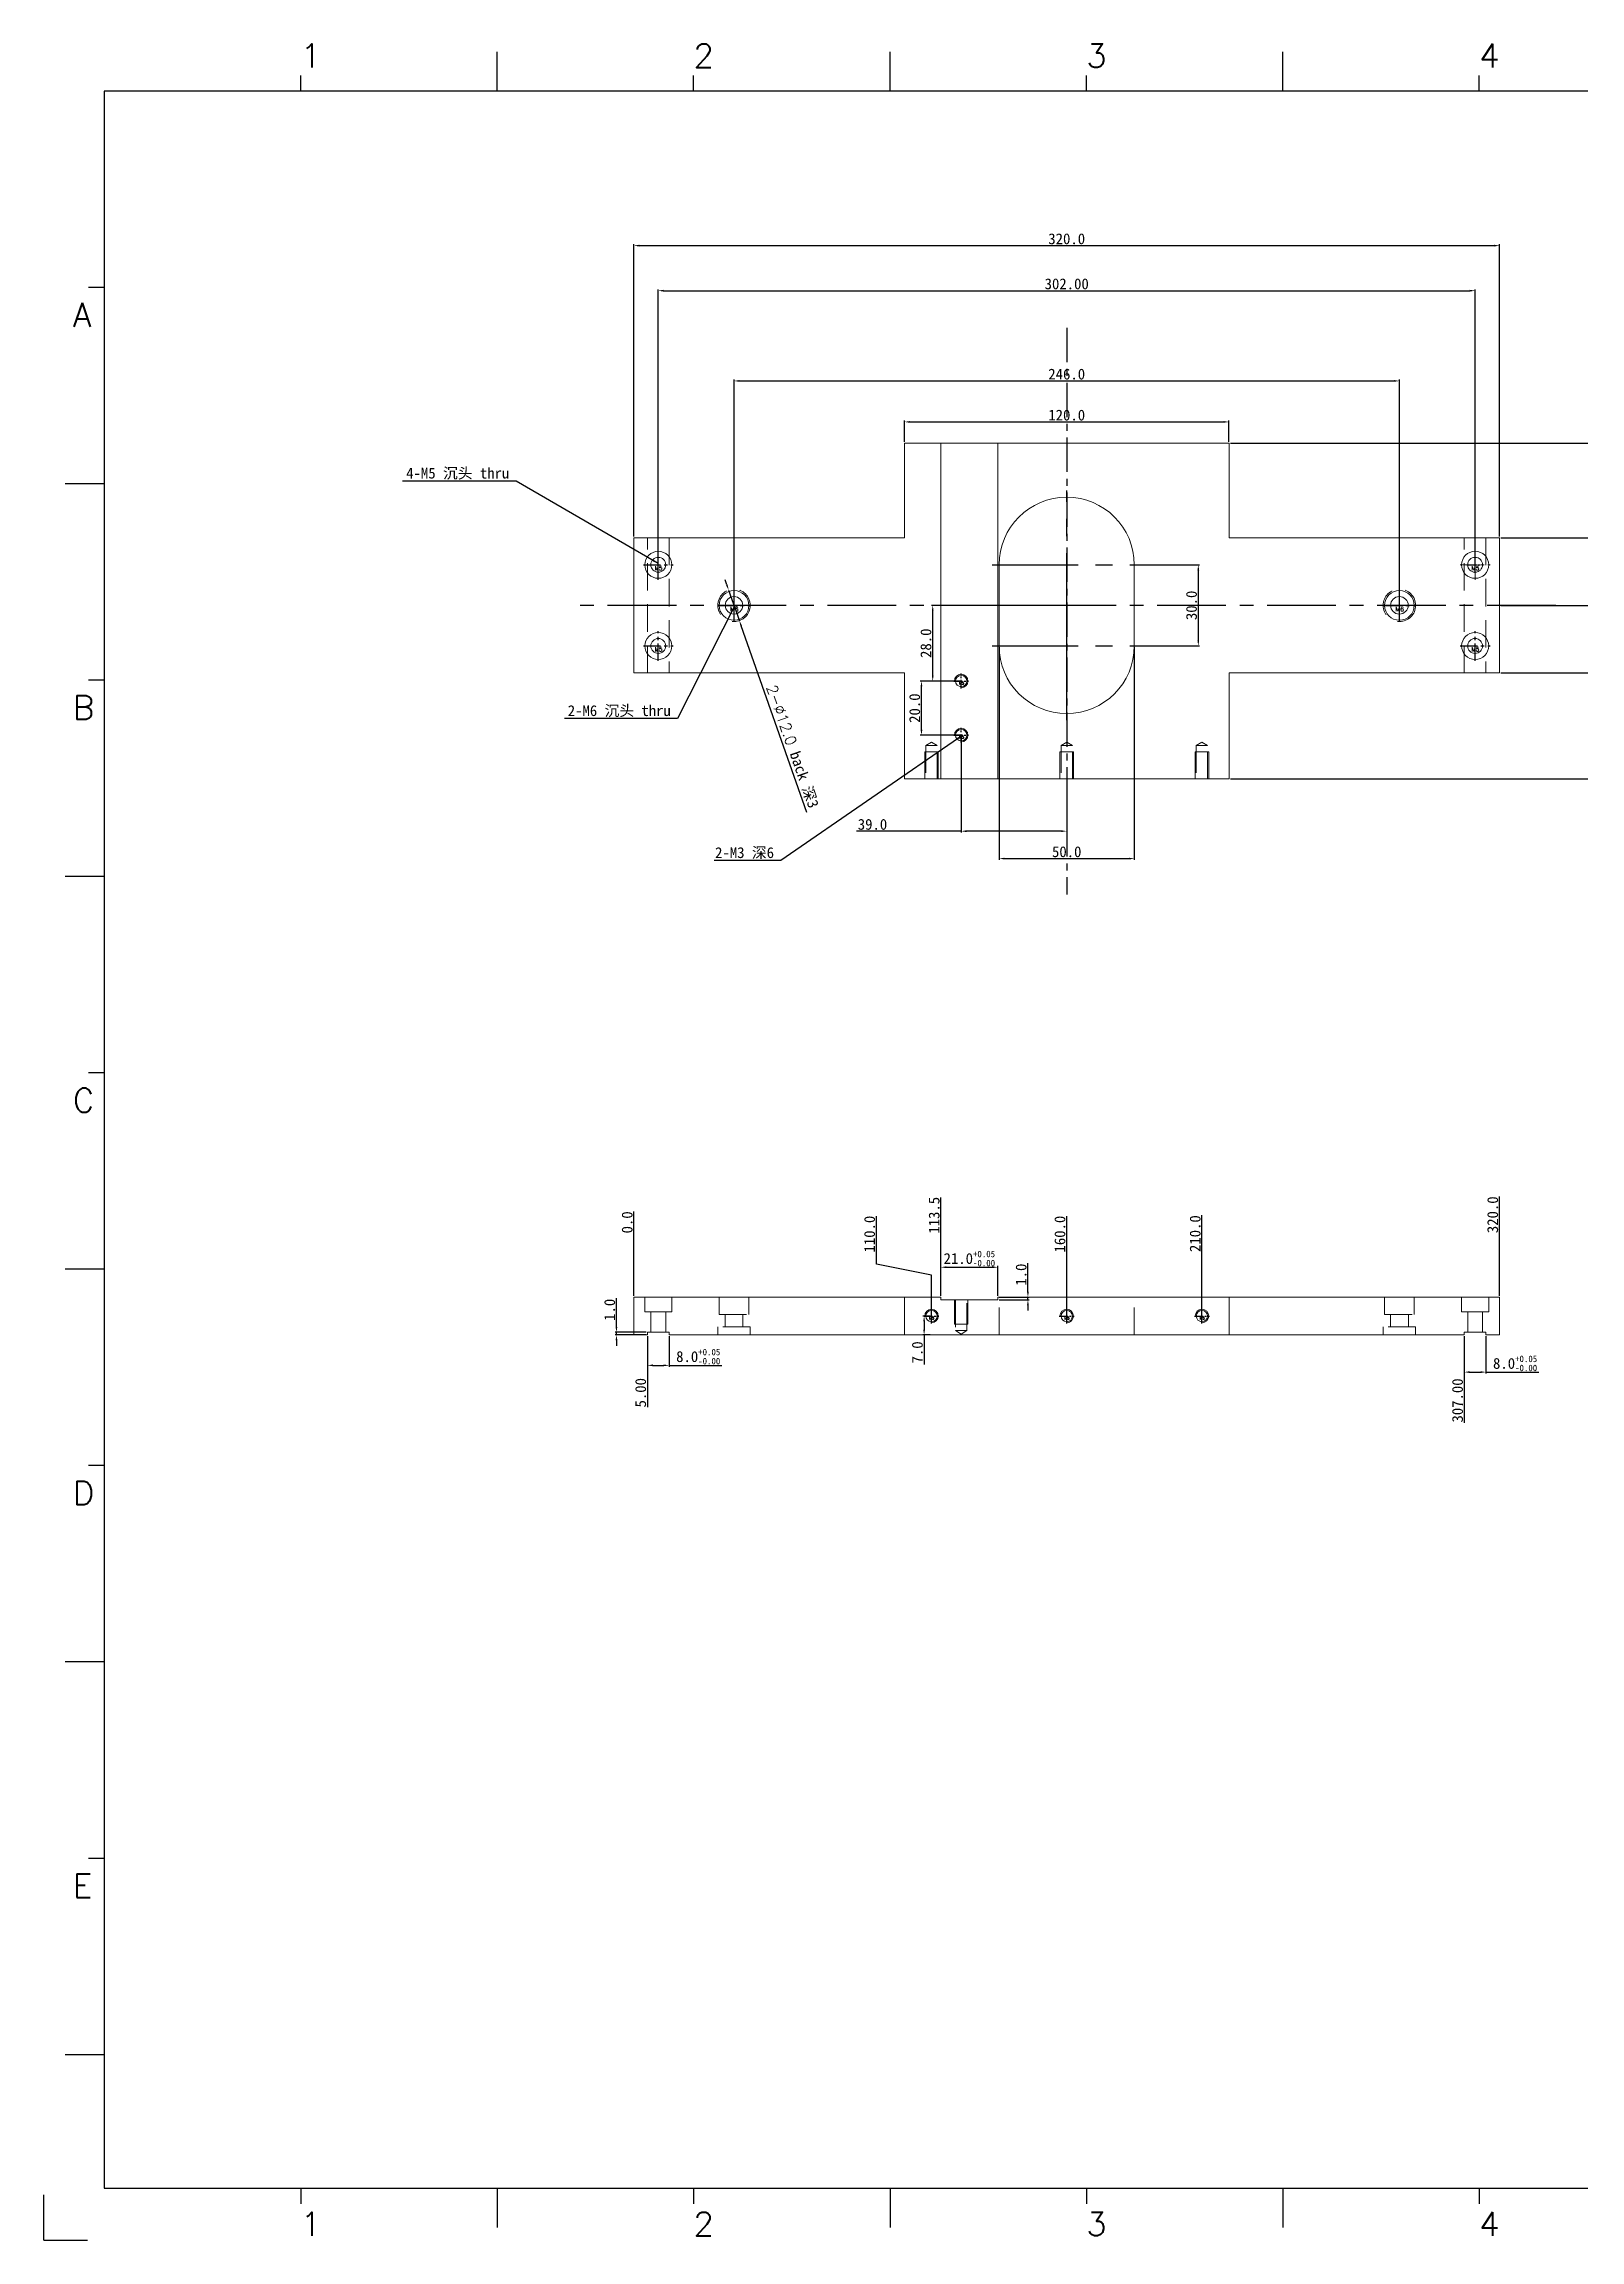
# Model space of a CAD drawing. Extents: x 83 to 30050, y -7164 to 695.
# Drawn here: x 22451 to 23019, y -3797 to -2985 of the extents above; entities that cross this region are included whole.
import ezdxf

# ---------------------------------------------------------------- set-up
doc = ezdxf.new("R2010")
doc.units = 0
doc.header["$LTSCALE"] = 8
doc.header["$MEASUREMENT"] = 0
doc.header["$PDSIZE"] = 5
doc.linetypes.add('CENTER', pattern=[2, 1.25, -0.25, 0.25, -0.25])
doc.linetypes.add('HIDDEN', pattern=[1.905, 1.27, -0.635])
doc.layers.get('0').update_dxf_attribs({"linetype": 'CONTINUOUS'})
doc.layers.get('Defpoints').update_dxf_attribs({"linetype": 'CONTINUOUS'})
doc.layers.add('41', color=3, linetype='CONTINUOUS')
doc.layers.add('dim', color=82, linetype='CONTINUOUS', lineweight=9)
doc.layers.add('screw', color=33, linetype='CONTINUOUS', lineweight=13)
doc.styles.add('SIMPLEX', font='SIMPLEX')
doc.styles.get("Standard").update_dxf_attribs({"font": '', "height": 4})
doc.styles.add('TXT', font='txt.shx', dxfattribs={"bigfont": 'gbcbig.shx'})
doc.styles.get('Standard').set_extended_font_data('SimSun')
doc.dimstyles.new('ISO-25', dxfattribs={"dimtxt": 6, "dimasz": 2.5, "dimexe": 1.25, "dimexo": 0.625, "dimtad": 1, "dimdec": 1, "dimzin": 1, "dimdsep": 46, "dimtxsty": 'Standard', "dimcen": 2.5, "dimadec": 0, "dimazin": 0, "dimtm": 1e-09, "dimtfac": 1, "dimtdec": 1, "dimtmove": 0, "dimatfit": 3, "dimfxl": 1, "dimtolj": 1, "dimtzin": 0, "dimarcsym": 0})

# ---------------------------------------------------------------- blocks, each defined once
blk = doc.blocks.new('A$C0BB32EA6')
at = {"layer": '41'}
for p, q in [((90.21, 427.84), (90.21, 435.66)), ((168.4, 427.84), (168.4, 435.66)), ((168.4, 427.84), (168.4, 435.66)), ((168.4, 427.84), (168.4, 435.66)), ((246.58, 427.84), (246.58, 435.66)), ((246.58, 427.84), (246.58, 435.66)), ((51.11, 427.84), (51.11, 430.97)), ((129.3, 427.84), (129.3, 430.97)), ((129.3, 427.84), (129.3, 430.97)), ((129.3, 427.84), (129.3, 430.97)), ((207.49, 427.84), (207.49, 430.97)), ((207.49, 427.84), (207.49, 430.97)), ((285.68, 427.84), (285.68, 430.97)), ((615.63, 427.84), (12.02, 427.84)), ((12.02, 427.84), (12.02, 10.32)), ((12.02, 388.75), (8.89, 388.75)), ((12.02, 349.66), (4.2, 349.66)), ((12.02, 310.56), (8.89, 310.56)), ((12.02, 271.47), (4.2, 271.47)), ((12.02, 232.37), (8.89, 232.37)), ((12.02, 193.28), (4.2, 193.28)), ((12.02, 154.18), (8.89, 154.18)), ((12.02, 115.09), (4.2, 115.09)), ((12.02, 76), (8.89, 76)), ((12.02, 36.9), (4.2, 36.9)), ((12.02, 10.32), (615.63, 10.32)), ((51.11, 10.32), (51.11, 7.19)), ((90.21, 10.32), (90.21, 2.5)), ((129.3, 10.32), (129.3, 7.19)), ((168.4, 10.32), (168.4, 2.5)), ((207.49, 10.32), (207.49, 7.19)), ((246.58, 10.32), (246.58, 2.5)), ((285.68, 10.32), (285.68, 7.19))]:
    blk.add_line(p, q, dxfattribs=at)
at = {"layer": '41', "linetype": 'Continuous'}
for q in [(0, 8.98), (8.64, 0)]:
    blk.add_line((0, 0), q, dxfattribs=at)
at = {"layer": '41', "style": 'SIMPLEX'}
for s, height, p in [('1', 4.69, (51.11, 432.54)), ('2', 4.69, (129.3, 432.54)), ('3', 4.69, (207.49, 432.54)), ('4', 4.69, (285.68, 432.54)), ('A', 4.75, (5.76, 380.93)), ('B', 4.75, (5.76, 302.74)), ('C', 4.75, (5.76, 224.55)), ('D', 4.75, (5.76, 146.37)), ('E', 4.75, (5.76, 68.18)), ('1', 4.69, (51.11, 0.87)), ('2', 4.69, (129.3, 0.87)), ('3', 4.69, (207.49, 0.87)), ('4', 4.69, (285.68, 0.87))]:
    blk.add_text(s, height=height, dxfattribs=at).set_placement(p)
at = {"layer": '41', "linetype": 'Continuous'}
for tag, p in [('材质', (457.07, 73.08)), ('代号', (522.6, 73.29)), ('表面处理', (452.44, 54.13)), ('审核', (523.65, 54.34)), ('名称', (585.81, 54.97)), ('数量', (457.5, 33.7)), ('设计', (523.23, 34.13)), ('件号', (586.65, 33.91)), ('比例', (457.5, 17.28)), ('版本', (587.08, 16.23))]:
    blk.add_attdef(tag, p, '', height=4, dxfattribs=at)
blk = doc.blocks.new('screw_m5_h')
at = {"layer": 'screw', "color": 1, "linetype": 'CENTER', "ltscale": 0.635}
for p, q in [((-5.5, 0), (5.5, 0)), ((0, -5.5), (0, 5.5))]:
    blk.add_line(p, q, dxfattribs=at)
at = {"layer": 'screw', "color": 33}
for radius in [5, 2.75]:
    blk.add_circle((0, 0), radius, dxfattribs=at)
at = {"layer": 'screw', "color": 6, "style": 'TXT'}
blk.add_text('M5', height=1.5, dxfattribs=at).set_placement((-1.3, -2))
blk = doc.blocks.new('screw_m6_h')
at = {"layer": 'screw', "color": 1, "linetype": 'CENTER', "ltscale": 0.6985}
for p, q in [((-6.05, 0), (6.05, 0)), ((0, -6.05), (0, 6.05))]:
    blk.add_line(p, q, dxfattribs=at)
at = {"layer": 'screw', "color": 33}
for radius in [5.5, 3.25]:
    blk.add_circle((0, 0), radius, dxfattribs=at)
at = {"layer": 'screw', "color": 6, "style": 'TXT'}
blk.add_text('M6', height=1.65, dxfattribs=at).set_placement((-1.43, -2.2))
blk = doc.blocks.new('screw_m5_l')
at = {"layer": 'screw', "color": 1, "linetype": 'CENTER', "ltscale": 0.3175}
for p, q in [((-2.75, 0), (2.75, 0)), ((0, -2.75), (0, 2.75))]:
    blk.add_line(p, q, dxfattribs=at)
at = {"layer": 'screw', "color": 33, "linetype": 'Continuous'}
blk.add_circle((0, 0), 2.1, dxfattribs=at)
at = {"layer": 'screw', "color": 92, "linetype": 'Continuous'}
blk.add_arc((0, 0), 2.5, 270, 180, dxfattribs=at)
at = {"layer": 'screw', "color": 6, "linetype": 'Continuous', "style": 'TXT'}
blk.add_text('M5', height=1, dxfattribs=at).set_placement((-0.85, -1.25))
blk = doc.blocks.new('*D1095')
at = {"layer": 'Defpoints', "color": 0}
for p in [(22952.61, -3109.45), (22706.61, -3192.45), (22952.61, -3192.45)]:
    blk.add_point(p, dxfattribs=at)
at = {"layer": 'dim', "color": 0, "lineweight": -2}
for p, q in [((22706.61, -3191.95), (22706.61, -3108.95)), ((22708.61, -3109.45), (22950.61, -3109.45)), ((22952.61, -3191.95), (22952.61, -3108.95))]:
    blk.add_line(p, q, dxfattribs=at)
at = {"layer": 'dim', "color": 0}
for points in [[(22708.61, -3109.12), (22708.61, -3109.79), (22706.61, -3109.45)], [(22950.61, -3109.12), (22950.61, -3109.79), (22952.61, -3109.45)]]:
    blk.add_solid(points, dxfattribs=at)
at = {"layer": 'dim', "color": 0, "insert": (22829.61, -3106.95), "char_height": 4, "attachment_point": 5}
blk.add_mtext('\\A1;246.0', dxfattribs=at)
blk = doc.blocks.new('*D1096')
at = {"layer": 'Defpoints', "color": 0}
for p in [(22980.61, -3076.08), (22678.61, -3177.45), (22980.61, -3177.45)]:
    blk.add_point(p, dxfattribs=at)
at = {"layer": 'dim', "color": 0, "lineweight": -2}
for p, q in [((22678.61, -3176.95), (22678.61, -3075.58)), ((22680.61, -3076.08), (22978.61, -3076.08)), ((22980.61, -3176.95), (22980.61, -3075.58))]:
    blk.add_line(p, q, dxfattribs=at)
at = {"layer": 'dim', "color": 0}
for points in [[(22680.61, -3075.74), (22680.61, -3076.41), (22678.61, -3076.08)], [(22978.61, -3075.74), (22978.61, -3076.41), (22980.61, -3076.08)]]:
    blk.add_solid(points, dxfattribs=at)
at = {"layer": 'dim', "color": 0, "insert": (22829.61, -3073.58), "char_height": 4, "attachment_point": 5}
blk.add_mtext('\\A1;302.00', dxfattribs=at)
blk = doc.blocks.new('*D1097')
at = {"layer": 'Defpoints', "color": 0}
for p in [(22989.61, -3059.42), (22669.61, -3167.45), (22989.61, -3167.45)]:
    blk.add_point(p, dxfattribs=at)
at = {"layer": 'dim', "color": 0, "lineweight": -2}
for p, q in [((22669.61, -3166.95), (22669.61, -3058.92)), ((22671.61, -3059.42), (22987.61, -3059.42)), ((22989.61, -3166.95), (22989.61, -3058.92))]:
    blk.add_line(p, q, dxfattribs=at)
at = {"layer": 'dim', "color": 0}
for points in [[(22671.61, -3059.09), (22671.61, -3059.76), (22669.61, -3059.42)], [(22987.61, -3059.09), (22987.61, -3059.76), (22989.61, -3059.42)]]:
    blk.add_solid(points, dxfattribs=at)
at = {"layer": 'dim', "color": 0, "insert": (22829.61, -3056.92), "char_height": 4, "attachment_point": 5}
blk.add_mtext('\\A1;320.0', dxfattribs=at)
blk = doc.blocks.new('*D1098')
at = {"layer": 'Defpoints', "color": 0}
for p in [(22889.61, -3124.61), (22769.61, -3132.45), (22889.61, -3132.45)]:
    blk.add_point(p, dxfattribs=at)
at = {"layer": 'dim', "color": 0, "lineweight": -2}
for p, q in [((22769.61, -3131.95), (22769.61, -3124.11)), ((22771.61, -3124.61), (22887.61, -3124.61)), ((22889.61, -3131.95), (22889.61, -3124.11))]:
    blk.add_line(p, q, dxfattribs=at)
at = {"layer": 'dim', "color": 0}
for points in [[(22771.61, -3124.28), (22771.61, -3124.94), (22769.61, -3124.61)], [(22887.61, -3124.28), (22887.61, -3124.94), (22889.61, -3124.61)]]:
    blk.add_solid(points, dxfattribs=at)
at = {"layer": 'dim', "color": 0, "insert": (22829.61, -3122.11), "char_height": 4, "attachment_point": 5}
blk.add_mtext('\\A1;120.0', dxfattribs=at)
blk = doc.blocks.new('*D1099')
at = {"layer": 'Defpoints', "color": 0}
for p in [(22804.61, -3207.45), (22854.61, -3207.45), (22854.61, -3286.09)]:
    blk.add_point(p, dxfattribs=at)
at = {"layer": 'dim', "color": 0, "lineweight": -2}
for p, q in [((22804.61, -3207.95), (22804.61, -3286.59)), ((22854.61, -3207.95), (22854.61, -3286.59)), ((22806.61, -3286.09), (22852.61, -3286.09))]:
    blk.add_line(p, q, dxfattribs=at)
at = {"layer": 'dim', "color": 0}
for points in [[(22806.61, -3285.76), (22806.61, -3286.43), (22804.61, -3286.09)], [(22852.61, -3285.76), (22852.61, -3286.43), (22854.61, -3286.09)]]:
    blk.add_solid(points, dxfattribs=at)
at = {"layer": 'dim', "color": 0, "insert": (22829.61, -3283.59), "char_height": 4, "attachment_point": 5}
blk.add_mtext('\\A1;50.0', dxfattribs=at)
blk = doc.blocks.new('*D1100')
at = {"layer": 'Defpoints', "color": 0}
for p in [(22790.61, -3240.45), (22829.61, -3256.65), (22829.61, -3275.96)]:
    blk.add_point(p, dxfattribs=at)
at = {"layer": 'dim', "color": 0, "lineweight": -2}
for p, q in [((22790.61, -3240.95), (22790.61, -3276.46)), ((22829.61, -3257.15), (22829.61, -3276.46)), ((22790.61, -3275.96), (22751.93, -3275.96)), ((22827.61, -3275.96), (22792.61, -3275.96))]:
    blk.add_line(p, q, dxfattribs=at)
at = {"layer": 'dim', "color": 0}
for points in [[(22792.61, -3275.63), (22792.61, -3276.29), (22790.61, -3275.96)], [(22827.61, -3275.63), (22827.61, -3276.29), (22829.61, -3275.96)]]:
    blk.add_solid(points, dxfattribs=at)
at = {"layer": 'dim', "color": 0, "insert": (22757.81, -3273.46), "char_height": 4, "attachment_point": 5}
blk.add_mtext('\\A1;39.0', dxfattribs=at)
blk = doc.blocks.new('*D1101')
at = {"layer": 'Defpoints', "color": 0}
for p in [(22780.07, -3192.45), (22829.61, -3192.45), (22790.61, -3220.45)]:
    blk.add_point(p, dxfattribs=at)
at = {"layer": 'dim', "color": 0, "lineweight": -2}
for p, q in [((22829.11, -3192.45), (22779.57, -3192.45)), ((22780.07, -3218.45), (22780.07, -3194.45)), ((22790.11, -3220.45), (22779.57, -3220.45))]:
    blk.add_line(p, q, dxfattribs=at)
at = {"layer": 'dim', "color": 0}
for points in [[(22779.74, -3194.45), (22780.4, -3194.45), (22780.07, -3192.45)], [(22779.74, -3218.45), (22780.4, -3218.45), (22780.07, -3220.45)]]:
    blk.add_solid(points, dxfattribs=at)
at = {"layer": 'dim', "color": 0, "insert": (22777.57, -3206.45), "char_height": 4, "attachment_point": 5, "rotation": 90}
blk.add_mtext('\\A1;28.0', dxfattribs=at)
blk = doc.blocks.new('*D1102')
at = {"layer": 'Defpoints', "color": 0}
for p in [(22775.91, -3220.45), (22790.61, -3220.45), (22790.61, -3240.45)]:
    blk.add_point(p, dxfattribs=at)
at = {"layer": 'dim', "color": 0, "lineweight": -2}
for p, q in [((22790.11, -3220.45), (22775.41, -3220.45)), ((22775.91, -3238.45), (22775.91, -3222.45)), ((22790.11, -3240.45), (22775.41, -3240.45))]:
    blk.add_line(p, q, dxfattribs=at)
at = {"layer": 'dim', "color": 0}
for points in [[(22775.58, -3222.45), (22776.25, -3222.45), (22775.91, -3220.45)], [(22775.58, -3238.45), (22776.25, -3238.45), (22775.91, -3240.45)]]:
    blk.add_solid(points, dxfattribs=at)
at = {"layer": 'dim', "color": 0, "insert": (22773.41, -3230.45), "char_height": 4, "attachment_point": 5, "rotation": 90}
blk.add_mtext('\\A1;20.0', dxfattribs=at)
blk = doc.blocks.new('*D1103')
at = {"layer": 'Defpoints', "color": 0}
for p in [(22989.61, -3167.45), (22989.61, -3217.45), (23055.02, -3217.45)]:
    blk.add_point(p, dxfattribs=at)
at = {"layer": 'dim', "color": 0, "lineweight": -2}
for p, q in [((22990.11, -3167.45), (23055.52, -3167.45)), ((23055.02, -3169.45), (23055.02, -3215.45)), ((22990.11, -3217.45), (23055.52, -3217.45))]:
    blk.add_line(p, q, dxfattribs=at)
at = {"layer": 'dim', "color": 0}
for points in [[(23054.68, -3169.45), (23055.35, -3169.45), (23055.02, -3167.45)], [(23054.68, -3215.45), (23055.35, -3215.45), (23055.02, -3217.45)]]:
    blk.add_solid(points, dxfattribs=at)
at = {"layer": 'dim', "color": 0, "insert": (23052.52, -3192.45), "char_height": 4, "attachment_point": 5, "rotation": 90}
blk.add_mtext('\\A1;50.0', dxfattribs=at)
blk = doc.blocks.new('*D1104')
at = {"layer": 'Defpoints', "color": 0}
for p in [(22989.61, -3192.45), (23076.79, -3192.45), (22889.61, -3256.65)]:
    blk.add_point(p, dxfattribs=at)
at = {"layer": 'dim', "color": 0, "lineweight": -2}
for p, q in [((22990.11, -3192.45), (23077.29, -3192.45)), ((23076.79, -3254.65), (23076.79, -3194.45)), ((22890.11, -3256.65), (23077.29, -3256.65))]:
    blk.add_line(p, q, dxfattribs=at)
at = {"layer": 'dim', "color": 0}
for points in [[(23076.46, -3194.45), (23077.13, -3194.45), (23076.79, -3192.45)], [(23076.46, -3254.65), (23077.13, -3254.65), (23076.79, -3256.65)]]:
    blk.add_solid(points, dxfattribs=at)
at = {"layer": 'dim', "color": 0, "insert": (23074.29, -3224.55), "char_height": 4, "attachment_point": 5, "rotation": 90}
blk.add_mtext('\\A1;64.2', dxfattribs=at)
blk = doc.blocks.new('*D1105')
at = {"layer": 'Defpoints', "color": 0}
for p in [(22889.61, -3132.45), (22989.61, -3192.45), (23071.1, -3192.45)]:
    blk.add_point(p, dxfattribs=at)
at = {"layer": 'dim', "color": 0, "lineweight": -2}
for p, q in [((22890.11, -3132.45), (23071.6, -3132.45)), ((23071.1, -3134.45), (23071.1, -3190.45)), ((22990.11, -3192.45), (23071.6, -3192.45))]:
    blk.add_line(p, q, dxfattribs=at)
at = {"layer": 'dim', "color": 0}
for points in [[(23070.76, -3134.45), (23071.43, -3134.45), (23071.1, -3132.45)], [(23070.76, -3190.45), (23071.43, -3190.45), (23071.1, -3192.45)]]:
    blk.add_solid(points, dxfattribs=at)
at = {"layer": 'dim', "color": 0, "insert": (23068.6, -3162.45), "char_height": 4, "attachment_point": 5, "rotation": 90}
blk.add_mtext('\\A1;60.0', dxfattribs=at)
blk = doc.blocks.new('*D1106')
at = {"layer": 'Defpoints', "color": 0}
for p in [(22854.61, -3177.45), (22854.61, -3207.45), (22878.26, -3207.45)]:
    blk.add_point(p, dxfattribs=at)
at = {"layer": 'dim', "color": 0, "lineweight": -2}
for p, q in [((22855.11, -3177.45), (22878.76, -3177.45)), ((22878.26, -3179.45), (22878.26, -3205.45)), ((22855.11, -3207.45), (22878.76, -3207.45))]:
    blk.add_line(p, q, dxfattribs=at)
at = {"layer": 'dim', "color": 0}
for points in [[(22877.93, -3179.45), (22878.59, -3179.45), (22878.26, -3177.45)], [(22877.93, -3205.45), (22878.59, -3205.45), (22878.26, -3207.45)]]:
    blk.add_solid(points, dxfattribs=at)
at = {"layer": 'dim', "color": 0, "insert": (22875.76, -3192.45), "char_height": 4, "attachment_point": 5, "rotation": 90}
blk.add_mtext('\\A1;30.0', dxfattribs=at)
blk = doc.blocks.new('*D1107')
at = {"layer": 'Defpoints', "color": 0}
for p in [(22704.62, -3186.79), (22708.6, -3198.11)]:
    blk.add_point(p, dxfattribs=at)
at = {"layer": 'dim', "color": 0, "lineweight": -2}
for p, q in [((22703.96, -3184.9), (22703.29, -3183.02)), ((22704.62, -3186.79), (22708.6, -3198.11)), ((22733.53, -3269.03), (22709.26, -3200))]:
    blk.add_line(p, q, dxfattribs=at)
at = {"layer": 'dim', "color": 0}
for points in [[(22704.27, -3184.79), (22703.64, -3185.01), (22704.62, -3186.79)], [(22709.58, -3199.89), (22708.95, -3200.11), (22708.6, -3198.11)]]:
    blk.add_solid(points, dxfattribs=at)
at = {"layer": 'dim', "color": 0, "insert": (22728.1, -3244.66), "char_height": 4, "attachment_point": 5, "rotation": 289.36927}
blk.add_mtext('\\A1;{\\Ftxt,bigfont|c134;2-∅12.0} back 深3', dxfattribs=at)
blk = doc.blocks.new('*D1108')
at = {"layer": 'Defpoints', "color": 0}
for p in [(22669.61, -3425.11), (22669.61, -3448.26), (22669.61, -3448.26)]:
    blk.add_point(p, dxfattribs=at)
at = {"layer": 'dim', "color": 0, "lineweight": -2}
blk.add_line((22669.61, -3447.76), (22669.61, -3416.63), dxfattribs=at)
at = {"layer": 'dim', "color": 0, "insert": (22667.11, -3420.62), "char_height": 4, "attachment_point": 5, "rotation": 90}
blk.add_mtext('\\A1;0.0', dxfattribs=at)
blk = doc.blocks.new('*D1109')
at = {"layer": 'Defpoints', "color": 0}
for p in [(22783.11, -3425.11), (22669.61, -3448.26), (22783.11, -3448.26)]:
    blk.add_point(p, dxfattribs=at)
at = {"layer": 'dim', "color": 0, "lineweight": -2}
blk.add_line((22783.11, -3447.76), (22783.11, -3411.39), dxfattribs=at)
at = {"layer": 'dim', "color": 0, "insert": (22780.61, -3418), "char_height": 4, "attachment_point": 5, "rotation": 90}
blk.add_mtext('\\A1;113.5', dxfattribs=at)
blk = doc.blocks.new('*D1110')
at = {"layer": 'Defpoints', "color": 0}
for p in [(22989.61, -3425.11), (22669.61, -3448.26), (22989.61, -3448.26)]:
    blk.add_point(p, dxfattribs=at)
at = {"layer": 'dim', "color": 0, "lineweight": -2}
blk.add_line((22989.61, -3447.76), (22989.61, -3411.01), dxfattribs=at)
at = {"layer": 'dim', "color": 0, "insert": (22987.11, -3417.81), "char_height": 4, "attachment_point": 5, "rotation": 90}
blk.add_mtext('\\A1;320.0', dxfattribs=at)
blk = doc.blocks.new('*D1111')
at = {"layer": 'Defpoints', "color": 0}
for p in [(22759.24, -3432.11), (22669.61, -3448.26), (22779.61, -3455.26)]:
    blk.add_point(p, dxfattribs=at)
at = {"layer": 'dim', "color": 0, "lineweight": -2}
for p, q in [((22759.24, -3436.11), (22759.24, -3418.32)), ((22779.61, -3440.11), (22759.24, -3436.11)), ((22779.61, -3454.76), (22779.61, -3440.11))]:
    blk.add_line(p, q, dxfattribs=at)
at = {"layer": 'dim', "color": 0, "insert": (22756.75, -3424.96), "char_height": 4, "attachment_point": 5, "rotation": 90}
blk.add_mtext('\\A1;110.0', dxfattribs=at)
blk = doc.blocks.new('*D1112')
at = {"layer": 'Defpoints', "color": 0}
for p in [(22829.61, -3432.11), (22669.61, -3448.26), (22829.61, -3455.26)]:
    blk.add_point(p, dxfattribs=at)
at = {"layer": 'dim', "color": 0, "lineweight": -2}
blk.add_line((22829.61, -3454.76), (22829.61, -3418.32), dxfattribs=at)
at = {"layer": 'dim', "color": 0, "insert": (22827.11, -3424.96), "char_height": 4, "attachment_point": 5, "rotation": 90}
blk.add_mtext('\\A1;160.0', dxfattribs=at)
blk = doc.blocks.new('*D1113')
at = {"layer": 'Defpoints', "color": 0}
for p in [(22879.61, -3432.11), (22669.61, -3448.26), (22879.61, -3455.26)]:
    blk.add_point(p, dxfattribs=at)
at = {"layer": 'dim', "color": 0, "lineweight": -2}
blk.add_line((22879.61, -3454.76), (22879.61, -3417.96), dxfattribs=at)
at = {"layer": 'dim', "color": 0, "insert": (22877.11, -3424.79), "char_height": 4, "attachment_point": 5, "rotation": 90}
blk.add_mtext('\\A1;210.0', dxfattribs=at)
blk = doc.blocks.new('*D1114')
at = {"layer": 'Defpoints', "color": 0}
for p in [(22669.61, -3448.26), (22674.61, -3462.26), (22674.61, -3477.75)]:
    blk.add_point(p, dxfattribs=at)
at = {"layer": 'dim', "color": 0, "lineweight": -2}
blk.add_line((22674.61, -3462.76), (22674.61, -3489.01), dxfattribs=at)
at = {"layer": 'dim', "color": 0, "insert": (22672.11, -3483.63), "char_height": 4, "attachment_point": 5, "rotation": 90}
blk.add_mtext('\\A1;5.00', dxfattribs=at)
blk = doc.blocks.new('*D1115')
at = {"layer": 'Defpoints', "color": 0}
for p in [(22669.61, -3448.26), (22976.61, -3462.26), (22976.61, -3477.75)]:
    blk.add_point(p, dxfattribs=at)
at = {"layer": 'dim', "color": 0, "lineweight": -2}
blk.add_line((22976.61, -3462.76), (22976.61, -3494.7), dxfattribs=at)
at = {"layer": 'dim', "color": 0, "insert": (22974.11, -3486.48), "char_height": 4, "attachment_point": 5, "rotation": 90}
blk.add_mtext('\\A1;307.00', dxfattribs=at)
blk = doc.blocks.new('*D1116')
at = {"layer": 'Defpoints', "color": 0}
for p in [(22674.61, -3462.26), (22682.61, -3462.26), (22682.61, -3473.5)]:
    blk.add_point(p, dxfattribs=at)
at = {"layer": 'dim', "color": 0, "lineweight": -2}
for p, q in [((22674.61, -3462.76), (22674.61, -3474)), ((22682.61, -3462.76), (22682.61, -3474)), ((22676.61, -3473.5), (22680.61, -3473.5)), ((22682.61, -3473.5), (22702.15, -3473.5))]:
    blk.add_line(p, q, dxfattribs=at)
at = {"layer": 'dim', "color": 0}
for points in [[(22676.61, -3473.16), (22676.61, -3473.83), (22674.61, -3473.5)], [(22680.61, -3473.16), (22680.61, -3473.83), (22682.61, -3473.5)]]:
    blk.add_solid(points, dxfattribs=at)
at = {"layer": 'dim', "color": 0, "insert": (22693.38, -3470.26), "char_height": 4, "attachment_point": 5}
blk.add_mtext('\\A1;8.0{\\H2.400000;\\S+0.05^ -0.00;}', dxfattribs=at)
blk = doc.blocks.new('*D1117')
at = {"layer": 'Defpoints', "color": 0}
for p in [(22804.11, -3437.22), (22783.11, -3448.26), (22804.11, -3448.26)]:
    blk.add_point(p, dxfattribs=at)
at = {"layer": 'dim', "color": 0, "lineweight": -2}
for p, q in [((22783.11, -3447.76), (22783.11, -3436.72)), ((22785.11, -3437.22), (22802.11, -3437.22)), ((22804.11, -3447.76), (22804.11, -3436.72))]:
    blk.add_line(p, q, dxfattribs=at)
at = {"layer": 'dim', "color": 0}
for points in [[(22785.11, -3436.89), (22785.11, -3437.56), (22783.11, -3437.22)], [(22802.11, -3436.89), (22802.11, -3437.56), (22804.11, -3437.22)]]:
    blk.add_solid(points, dxfattribs=at)
at = {"layer": 'dim', "color": 0, "insert": (22793.61, -3433.99), "char_height": 4, "attachment_point": 5}
blk.add_mtext('\\A1;21.0{\\H2.400000;\\S+0.05^ -0.00;}', dxfattribs=at)
blk = doc.blocks.new('*D1118')
at = {"layer": 'Defpoints', "color": 0}
for p in [(22976.61, -3462.26), (22984.61, -3462.26), (22984.61, -3476)]:
    blk.add_point(p, dxfattribs=at)
at = {"layer": 'dim', "color": 0, "lineweight": -2}
for p, q in [((22976.61, -3462.76), (22976.61, -3476.5)), ((22984.61, -3462.76), (22984.61, -3476.5)), ((22978.61, -3476), (22982.61, -3476)), ((22984.61, -3476), (23004.15, -3476))]:
    blk.add_line(p, q, dxfattribs=at)
at = {"layer": 'dim', "color": 0}
for points in [[(22978.61, -3475.67), (22978.61, -3476.33), (22976.61, -3476)], [(22982.61, -3475.67), (22982.61, -3476.33), (22984.61, -3476)]]:
    blk.add_solid(points, dxfattribs=at)
at = {"layer": 'dim', "color": 0, "insert": (22995.38, -3472.77), "char_height": 4, "attachment_point": 5}
blk.add_mtext('\\A1;8.0{\\H2.400000;\\S+0.05^ -0.00;}', dxfattribs=at)
blk = doc.blocks.new('*D1119')
at = {"layer": 'Defpoints', "color": 0}
for p in [(22804.11, -3448.26), (22804.11, -3449.26), (22815.27, -3448.26)]:
    blk.add_point(p, dxfattribs=at)
at = {"layer": 'dim', "color": 0, "lineweight": -2}
for p, q in [((22815.27, -3446.26), (22815.27, -3435.66)), ((22804.61, -3448.26), (22815.77, -3448.26)), ((22804.61, -3449.26), (22815.77, -3449.26)), ((22815.27, -3449.26), (22815.27, -3448.26)), ((22815.27, -3451.26), (22815.27, -3453.26))]:
    blk.add_line(p, q, dxfattribs=at)
at = {"layer": 'dim', "color": 0}
for points in [[(22814.93, -3446.26), (22815.6, -3446.26), (22815.27, -3448.26)], [(22814.93, -3451.26), (22815.6, -3451.26), (22815.27, -3449.26)]]:
    blk.add_solid(points, dxfattribs=at)
at = {"layer": 'dim', "color": 0, "insert": (22812.77, -3439.96), "char_height": 4, "attachment_point": 5, "rotation": 90}
blk.add_mtext('\\A1;1.0', dxfattribs=at)
blk = doc.blocks.new('*D1120')
at = {"layer": 'Defpoints', "color": 0}
for p in [(22663.15, -3461.26), (22674.61, -3461.26), (22674.61, -3462.26)]:
    blk.add_point(p, dxfattribs=at)
at = {"layer": 'dim', "color": 0, "lineweight": -2}
for p, q in [((22663.15, -3459.26), (22663.15, -3448.66)), ((22674.11, -3461.26), (22662.65, -3461.26)), ((22674.11, -3462.26), (22662.65, -3462.26)), ((22663.15, -3462.26), (22663.15, -3461.26)), ((22663.15, -3464.26), (22663.15, -3466.26))]:
    blk.add_line(p, q, dxfattribs=at)
at = {"layer": 'dim', "color": 0}
for points in [[(22662.82, -3459.26), (22663.49, -3459.26), (22663.15, -3461.26)], [(22662.82, -3464.26), (22663.49, -3464.26), (22663.15, -3462.26)]]:
    blk.add_solid(points, dxfattribs=at)
at = {"layer": 'dim', "color": 0, "insert": (22660.65, -3452.96), "char_height": 4, "attachment_point": 5, "rotation": 90}
blk.add_mtext('\\A1;1.0', dxfattribs=at)
blk = doc.blocks.new('*D1398')
at = {"layer": 'Defpoints', "color": 0}
for p in [(22779.61, -3455.26), (22776.9, -3462.26), (22779.61, -3462.26)]:
    blk.add_point(p, dxfattribs=at)
at = {"layer": 'dim', "color": 0, "lineweight": -2}
for p, q in [((22779.11, -3455.26), (22776.4, -3455.26)), ((22776.9, -3457.26), (22776.9, -3460.26)), ((22779.11, -3462.26), (22776.4, -3462.26)), ((22776.9, -3462.26), (22776.9, -3473.15))]:
    blk.add_line(p, q, dxfattribs=at)
at = {"layer": 'dim', "color": 0}
for points in [[(22776.56, -3457.26), (22777.23, -3457.26), (22776.9, -3455.26)], [(22776.56, -3460.26), (22777.23, -3460.26), (22776.9, -3462.26)]]:
    blk.add_solid(points, dxfattribs=at)
at = {"layer": 'dim', "color": 0, "insert": (22774.4, -3468.7), "char_height": 4, "attachment_point": 5, "rotation": 90}
blk.add_mtext('\\A1;7.0', dxfattribs=at)

msp = doc.modelspace()

# ---------------------------------------------------------------- linework, layer by layer
at = {"color": 1, "linetype": 'CENTER', "ltscale": 1.27}
msp.add_line((22829.611, -3089.784), (22829.611, -3299.384), dxfattribs=at)
at = {"color": 7, "linetype": 'Continuous', "lineweight": 15}
for p, q in [((22769.611, -3132.451), (22769.611, -3167.451)), ((22769.611, -3132.451), (22783.111, -3132.451)), ((22783.111, -3132.451), (22783.111, -3256.651)), ((22804.111, -3132.451), (22783.111, -3132.451)), ((22804.111, -3256.651), (22804.111, -3132.451)), ((22804.111, -3132.451), (22889.611, -3132.451)), ((22889.611, -3167.451), (22889.611, -3132.451)), ((22669.611, -3167.451), (22669.611, -3217.451)), ((22769.611, -3167.451), (22669.611, -3167.451)), ((22989.611, -3167.451), (22889.611, -3167.451)), ((22989.611, -3217.451), (22989.611, -3167.451)), ((22804.611, -3177.451), (22804.611, -3207.451)), ((22854.611, -3207.451), (22854.611, -3177.451)), ((22669.611, -3217.451), (22769.611, -3217.451)), ((22769.611, -3217.451), (22769.611, -3256.651)), ((22889.611, -3217.451), (22989.611, -3217.451)), ((22889.611, -3256.651), (22889.611, -3217.451)), ((22783.111, -3256.651), (22769.611, -3256.651)), ((22783.111, -3256.651), (22804.111, -3256.651)), ((22889.611, -3256.651), (22804.111, -3256.651)), ((22669.611, -3448.26), (22669.611, -3462.26)), ((22669.611, -3448.26), (22769.611, -3448.26)), ((22769.611, -3448.26), (22769.611, -3462.26)), ((22783.111, -3448.26), (22769.611, -3448.26)), ((22783.111, -3449.26), (22783.111, -3448.26)), ((22783.111, -3449.26), (22804.111, -3449.26)), ((22889.611, -3448.26), (22804.111, -3448.26)), ((22804.111, -3449.26), (22804.111, -3448.26)), ((22889.611, -3462.26), (22889.611, -3448.26)), ((22889.611, -3448.26), (22989.611, -3448.26)), ((22989.611, -3448.26), (22989.611, -3462.26)), ((22669.611, -3462.26), (22674.611, -3462.26)), ((22682.611, -3461.26), (22674.611, -3461.26)), ((22674.611, -3461.26), (22674.611, -3462.26)), ((22682.611, -3461.26), (22682.611, -3462.26)), ((22682.611, -3462.26), (22769.611, -3462.26)), ((22769.611, -3462.26), (22889.611, -3462.26)), ((22889.611, -3462.26), (22976.611, -3462.26)), ((22984.611, -3461.26), (22976.611, -3461.26)), ((22976.611, -3461.26), (22976.611, -3462.26)), ((22984.611, -3461.26), (22984.611, -3462.26)), ((22984.611, -3462.26), (22989.611, -3462.26))]:
    msp.add_line(p, q, dxfattribs=at)
at = {"color": 1, "linetype": 'CENTER', "ltscale": 3.175}
for p, q in [((22829.611, -3204.951), (22829.611, -3149.951)), ((22802.111, -3177.451), (22857.111, -3177.451)), ((22829.611, -3234.951), (22829.611, -3179.951)), ((22802.111, -3207.451), (22857.111, -3207.451))]:
    msp.add_line(p, q, dxfattribs=at)
at = {"color": 7, "linetype": 'HIDDEN', "lineweight": 0}
for p, q in [((22674.611, -3217.451), (22674.611, -3167.451)), ((22682.611, -3167.451), (22682.611, -3217.451)), ((22976.611, -3217.451), (22976.611, -3167.451)), ((22984.611, -3167.451), (22984.611, -3217.451)), ((22782.111, -3246.651), (22777.111, -3246.651)), ((22779.611, -3242.989), (22777.511, -3244.251)), ((22781.711, -3244.251), (22777.511, -3244.251)), ((22777.511, -3244.251), (22777.511, -3256.651)), ((22781.711, -3244.251), (22779.611, -3242.989)), ((22781.711, -3256.651), (22781.711, -3244.251)), ((22832.111, -3246.651), (22827.111, -3246.651)), ((22829.611, -3242.989), (22827.511, -3244.251)), ((22831.711, -3244.251), (22827.511, -3244.251)), ((22827.511, -3244.251), (22827.511, -3256.651)), ((22831.711, -3244.251), (22829.611, -3242.989)), ((22831.711, -3256.651), (22831.711, -3244.251)), ((22882.111, -3246.651), (22877.111, -3246.651)), ((22879.611, -3242.989), (22877.511, -3244.251)), ((22881.711, -3244.251), (22877.511, -3244.251)), ((22877.511, -3244.251), (22877.511, -3256.651)), ((22881.711, -3244.251), (22879.611, -3242.989)), ((22881.711, -3256.651), (22881.711, -3244.251)), ((22673.611, -3448.26), (22673.611, -3453.66)), ((22683.611, -3453.66), (22683.611, -3448.26)), ((22701.111, -3448.26), (22701.111, -3454.66)), ((22712.111, -3454.66), (22712.111, -3448.26)), ((22788.511, -3449.26), (22788.511, -3460.66)), ((22792.711, -3460.66), (22792.711, -3449.26)), ((22804.611, -3462.26), (22804.611, -3448.26)), ((22854.611, -3462.26), (22854.611, -3448.26)), ((22947.111, -3448.26), (22947.111, -3454.66)), ((22958.111, -3454.66), (22958.111, -3448.26)), ((22975.611, -3448.26), (22975.611, -3453.66)), ((22985.611, -3453.66), (22985.611, -3448.26)), ((22673.611, -3453.66), (22683.611, -3453.66)), ((22675.861, -3453.66), (22675.861, -3461.26)), ((22681.361, -3461.26), (22681.361, -3453.66)), ((22712.611, -3459.26), (22700.611, -3459.26)), ((22700.611, -3459.26), (22700.611, -3462.26)), ((22701.111, -3454.66), (22712.111, -3454.66)), ((22703.311, -3454.66), (22703.311, -3459.26)), ((22709.911, -3459.26), (22709.911, -3454.66)), ((22712.611, -3462.26), (22712.611, -3459.26)), ((22788.111, -3458.26), (22793.111, -3458.26)), ((22788.111, -3458.26), (22793.111, -3458.26)), ((22958.611, -3459.26), (22946.611, -3459.26)), ((22946.611, -3459.26), (22946.611, -3462.26)), ((22947.111, -3454.66), (22958.111, -3454.66)), ((22949.311, -3454.66), (22949.311, -3459.26)), ((22955.911, -3459.26), (22955.911, -3454.66)), ((22958.611, -3462.26), (22958.611, -3459.26)), ((22975.611, -3453.66), (22985.611, -3453.66)), ((22977.861, -3453.66), (22977.861, -3461.26)), ((22983.361, -3461.26), (22983.361, -3453.66)), ((22788.511, -3460.66), (22792.711, -3460.66)), ((22788.511, -3460.66), (22790.611, -3461.922)), ((22790.611, -3461.922), (22792.711, -3460.66))]:
    msp.add_line(p, q, dxfattribs=at)
at = {"color": 1, "linetype": 'CENTER', "ltscale": 0.635}
for p, q in [((22678.611, -3182.951), (22678.611, -3171.951)), ((22673.111, -3177.451), (22684.111, -3177.451)), ((22673.111, -3207.451), (22684.111, -3207.451)), ((22678.611, -3212.951), (22678.611, -3201.951)), ((22975.111, -3207.451), (22986.111, -3207.451)), ((22980.611, -3212.951), (22980.611, -3201.951))]:
    msp.add_line(p, q, dxfattribs=at)
at = {"color": 1, "linetype": 'CENTER', "ltscale": 0.34925}
for p, q in [((22980.611, -3180.476), (22980.611, -3174.426)), ((22977.586, -3177.451), (22983.636, -3177.451))]:
    msp.add_line(p, q, dxfattribs=at)
at = {"color": 1, "linetype": 'CENTER', "ltscale": 0.6985}
for p, q in [((22706.611, -3198.501), (22706.611, -3186.401)), ((22952.611, -3198.501), (22952.611, -3186.401)), ((22700.561, -3192.451), (22712.661, -3192.451)), ((22946.561, -3192.451), (22958.661, -3192.451))]:
    msp.add_line(p, q, dxfattribs=at)
at = {"color": 1, "linetype": 'CENTER', "ltscale": 2.54}
msp.add_line((23010.414, -3192.451), (22644.935, -3192.451), dxfattribs=at)
at = {"color": 1, "linetype": 'CENTER', "ltscale": 0.3175}
for p, q in [((22787.861, -3220.451), (22793.361, -3220.451)), ((22790.611, -3223.201), (22790.611, -3217.701)), ((22787.861, -3240.451), (22793.361, -3240.451)), ((22790.611, -3243.201), (22790.611, -3237.701)), ((22776.861, -3455.26), (22782.361, -3455.26)), ((22779.611, -3458.01), (22779.611, -3452.51)), ((22826.861, -3455.26), (22832.361, -3455.26)), ((22829.611, -3458.01), (22829.611, -3452.51)), ((22876.861, -3455.26), (22882.361, -3455.26)), ((22879.611, -3458.01), (22879.611, -3452.51))]:
    msp.add_line(p, q, dxfattribs=at)
at = {"color": 7, "linetype": 'Continuous', "lineweight": 0}
for p, q in [((22777.111, -3256.651), (22777.111, -3246.651)), ((22782.111, -3256.651), (22782.111, -3246.651)), ((22827.111, -3256.651), (22827.111, -3246.651)), ((22832.111, -3256.651), (22832.111, -3246.651)), ((22877.111, -3256.651), (22877.111, -3246.651)), ((22882.111, -3256.651), (22882.111, -3246.651)), ((22788.111, -3449.26), (22788.111, -3458.26)), ((22788.111, -3449.26), (22788.111, -3458.26)), ((22793.111, -3449.26), (22793.111, -3458.26)), ((22793.111, -3449.26), (22793.111, -3458.26))]:
    msp.add_line(p, q, dxfattribs=at)
at = {"color": 7, "linetype": 'HIDDEN', "lineweight": 0}
for centre in [(22706.611, -3192.451), (22952.611, -3192.451)]:
    msp.add_circle(centre, 6, dxfattribs=at)
at = {"color": 7, "linetype": 'Continuous', "lineweight": 15}
for centre, start, end in [((22829.611, -3177.451), 0, 180), ((22829.611, -3207.451), 180, 0)]:
    msp.add_arc(centre, 25, start, end, dxfattribs=at)

# ---------------------------------------------------------------- block references
at = {"layer": '41', "linetype": 'Continuous', "xscale": 1.857520926721008, "yscale": 1.857520926719644, "zscale": 1.857520926720001}
msp.add_blockref('A$C0BB32EA6', (22451.49, -3796.981), dxfattribs=at)
at = {"layer": 'screw'}
for name, p in [('screw_m5_h', (22678.611, -3177.451)), ('screw_m5_h', (22980.611, -3177.451)), ('screw_m6_h', (22706.611, -3192.451)), ('screw_m6_h', (22952.611, -3192.451)), ('screw_m5_h', (22678.611, -3207.451)), ('screw_m5_h', (22980.611, -3207.451)), ('screw_m5_l', (22790.611, -3220.451)), ('screw_m5_l', (22790.611, -3240.451)), ('screw_m5_l', (22779.611, -3455.26)), ('screw_m5_l', (22829.611, -3455.26)), ('screw_m5_l', (22879.611, -3455.26))]:
    msp.add_blockref(name, p, dxfattribs=at)

# ---------------------------------------------------------------- texts
at = {"layer": 'dim', "char_height": 4, "attachment_point": 9}
for s, insert in [('\\A1;4-M5 沉头 thru', (22623.547, -3145.982)), ('\\A1;2-M6 沉头 thru', (22683.28, -3233.817)), ('\\A1;2-M3 深6', (22721.407, -3286.294))]:
    msp.add_mtext(s, dxfattribs=dict(at, insert=insert))

# ---------------------------------------------------------------- dimensions: what is measured, and where the dimension line sits
at = {"layer": 'dim'}
for base, p1, p2, override, picture, middle in [((22989.611, -3059.424), (22669.611, -3167.451), (22989.611, -3167.451), {"dimtxt": 2.5, "dimasz": 2, "dimexe": 0.49975, "dimexo": 0.49975, "dimgap": 0.49975}, '*D1097', (22829.611, -3056.925)), ((22980.611, -3076.077), (22678.611, -3177.451), (22980.611, -3177.451), {"dimtxt": 2.5, "dimasz": 2, "dimexe": 0.49975, "dimexo": 0.49975, "dimgap": 0.49975, "dimdec": 2}, '*D1096', (22829.611, -3073.577)), ((22952.611, -3109.453), (22706.611, -3192.451), (22952.611, -3192.451), {"dimtxt": 2.5, "dimasz": 2, "dimexe": 0.49975, "dimexo": 0.49975, "dimgap": 0.49975}, '*D1095', (22829.611, -3106.953)), ((22889.611, -3124.609), (22769.611, -3132.451), (22889.611, -3132.451), {"dimtxt": 2.5, "dimasz": 2, "dimexe": 0.49975, "dimexo": 0.49975, "dimgap": 0.49975}, '*D1098', (22829.611, -3122.11)), ((22854.611, -3286.094), (22804.611, -3207.451), (22854.611, -3207.451), {"dimtxt": 2.5, "dimasz": 2, "dimexe": 0.49975, "dimexo": 0.49975, "dimgap": 0.49975}, '*D1099', (22829.611, -3283.594)), ((22804.111, -3437.224), (22783.111, -3448.26), (22804.111, -3448.26), {"dimtxt": 2.5, "dimasz": 2, "dimexe": 0.49975, "dimexo": 0.49975, "dimgap": 0.49975, "dimtol": 1, "dimlim": 0, "dimtp": 0.05, "dimtm": 0, "dimtfac": 0.6, "dimtdec": 2, "dimtolj": 1}, '*D1117', (22793.611, -3433.99)), ((22682.611, -3473.495), (22674.611, -3462.26), (22682.611, -3462.26), {"dimtxt": 2.5, "dimasz": 2, "dimexe": 0.49975, "dimexo": 0.49975, "dimgap": 0.49975, "dimtol": 1, "dimlim": 0, "dimtp": 0.05, "dimtm": 0, "dimtfac": 0.6, "dimtdec": 2, "dimtolj": 1}, '*D1116', (22693.382, -3470.262)), ((22984.611, -3476.001), (22976.611, -3462.26), (22984.611, -3462.26), {"dimtxt": 2.5, "dimasz": 2, "dimexe": 0.49975, "dimexo": 0.49975, "dimgap": 0.49975, "dimtol": 1, "dimlim": 0, "dimtp": 0.05, "dimtm": 0, "dimtfac": 0.6, "dimtdec": 2, "dimtolj": 1}, '*D1118', (22995.382, -3472.768))]:
    dim = msp.add_linear_dim(base=base, p1=p1, p2=p2, dimstyle='ISO-25', override=override, dxfattribs=at)
    dim.commit()
    dim.dimension.update_dxf_attribs({"geometry": picture, "text_midpoint": middle})
for base, p1, p2, picture, middle in [((23071.098, -3192.451), (22889.611, -3132.451), (22989.611, -3192.451), '*D1105', (23068.598, -3162.451)), ((23055.016, -3217.451), (22989.611, -3167.451), (22989.611, -3217.451), '*D1103', (23052.517, -3192.451)), ((22878.261, -3207.451), (22854.611, -3177.451), (22854.611, -3207.451), '*D1106', (22875.761, -3192.451)), ((22780.07, -3192.451), (22790.611, -3220.451), (22829.611, -3192.451), '*D1101', (22777.571, -3206.451)), ((23076.793, -3192.451), (22889.611, -3256.651), (22989.611, -3192.451), '*D1104', (23074.293, -3224.551)), ((22775.912, -3220.451), (22790.611, -3240.451), (22790.611, -3220.451), '*D1102', (22773.412, -3230.451)), ((22815.268, -3448.26), (22804.111, -3449.26), (22804.111, -3448.26), '*D1119', (22812.768, -3439.96)), ((22663.153, -3461.26), (22674.611, -3462.26), (22674.611, -3461.26), '*D1120', (22660.654, -3452.96)), ((22776.898, -3462.26), (22779.611, -3455.26), (22779.611, -3462.26), '*D1398', (22774.398, -3468.704))]:
    dim = msp.add_linear_dim(base=base, p1=p1, p2=p2, angle=90, dimstyle='ISO-25', override={"dimtxt": 2.5, "dimasz": 2, "dimexe": 0.49975, "dimexo": 0.49975, "dimgap": 0.49975}, dxfattribs=at)
    dim.commit()
    dim.dimension.update_dxf_attribs({"geometry": picture, "text_midpoint": middle})
dim = msp.add_diameter_dim_2p(p1=(22704.621, -3186.791), p2=(22708.601, -3198.111), text='{\\Ftxt,bigfont|c134;2-<>} back 深3', dimstyle='ISO-25', override={"dimtxt": 2.5, "dimasz": 2, "dimexe": 0.49975, "dimexo": 0.49975, "dimgap": 0.49975}, dxfattribs=at)
dim.commit()
dim.dimension.update_dxf_attribs({"geometry": '*D1107', "text_midpoint": (22725.311, -3245.643), "dimtype": 163})
dim = msp.add_linear_dim(base=(22829.611, -3275.96), p1=(22790.611, -3240.451), p2=(22829.611, -3256.651), dimstyle='ISO-25', override={"dimtxt": 2.5, "dimasz": 2, "dimexe": 0.49975, "dimexo": 0.49975, "dimgap": 0.49975}, dxfattribs=at)
dim.commit()
dim.dimension.update_dxf_attribs({"geometry": '*D1100', "text_midpoint": (22757.807, -3275.96), "dimtype": 160})
for feature_location, offset, origin, override, picture, middle in [((22989.611, -3448.26), (0, 23.153), (22669.611, -3448.26), {"dimtxt": 2.5, "dimasz": 2, "dimexe": 0.49975, "dimexo": 0.49975, "dimgap": 0.49975}, '*D1110', (22987.111, -3417.808)), ((22669.610953207, -3448.260202467), (0, 23.152561313), (22669.610953207, -3448.260202467), {"dimtxt": 2.5, "dimasz": 2, "dimexe": 0.49975, "dimexo": 0.49975, "dimgap": 0.49975}, '*D1108', (22667.111203207, -3420.619002265)), ((22783.111, -3448.26), (0, 23.153), (22669.611, -3448.26), {"dimtxt": 2.5, "dimasz": 2, "dimexe": 0.49975, "dimexo": 0.49975, "dimgap": 0.49975}, '*D1109', (22780.611, -3417.997)), ((22879.611, -3455.26), (0, 23.153), (22669.611, -3448.26), {"dimtxt": 2.5, "dimasz": 2, "dimexe": 0.49975, "dimexo": 0.49975, "dimgap": 0.49975}, '*D1113', (22877.111, -3424.786)), ((22779.611, -3455.26), (-20.366, 23.153), (22669.611, -3448.26), {"dimtxt": 2.5, "dimasz": 2, "dimexe": 0.49975, "dimexo": 0.49975, "dimgap": 0.49975}, '*D1111', (22756.745, -3424.963)), ((22829.611, -3455.26), (0, 23.153), (22669.611, -3448.26), {"dimtxt": 2.5, "dimasz": 2, "dimexe": 0.49975, "dimexo": 0.49975, "dimgap": 0.49975}, '*D1112', (22827.111, -3424.963)), ((22674.611, -3462.26), (0, -15.495), (22669.611, -3448.26), {"dimtxt": 2.5, "dimasz": 2, "dimexe": 0.49975, "dimexo": 0.49975, "dimgap": 0.49975, "dimdec": 2}, '*D1114', (22672.111, -3483.632)), ((22976.611, -3462.26), (0, -15.495), (22669.611, -3448.26), {"dimtxt": 2.5, "dimasz": 2, "dimexe": 0.49975, "dimexo": 0.49975, "dimgap": 0.49975, "dimdec": 2}, '*D1115', (22974.111, -3486.477))]:
    dim = msp.add_ordinate_dim(feature_location=feature_location, offset=offset, dtype=1, origin=origin, dimstyle='ISO-25', override=override, dxfattribs=at)
    dim.commit()
    dim.dimension.update_dxf_attribs({"geometry": picture, "text_midpoint": middle})

# ---------------------------------------------------------------- leaders
at = {"layer": 'dim', "annotation_type": 0, "has_hookline": 1, "hookline_direction": 1}
for points, text_width in [([(22678.611, -3176.951), (22626.046, -3146.482), (22624.046, -3146.482)], 39.444), ([(22706.611, -3193.042), (22685.78, -3234.317), (22683.78, -3234.317)], 39.356), ([(22791.186, -3240.451), (22723.907, -3286.793), (22721.907, -3286.793)], 22.178)]:
    msp.add_leader(points, dimstyle='ISO-25', override={"dimtxt": 2.5, "dimasz": 2, "dimexe": 0.49975, "dimexo": 0.49975, "dimgap": 0.49975}, dxfattribs=dict(at, text_width=text_width))

doc.saveas('drawing.dxf')
